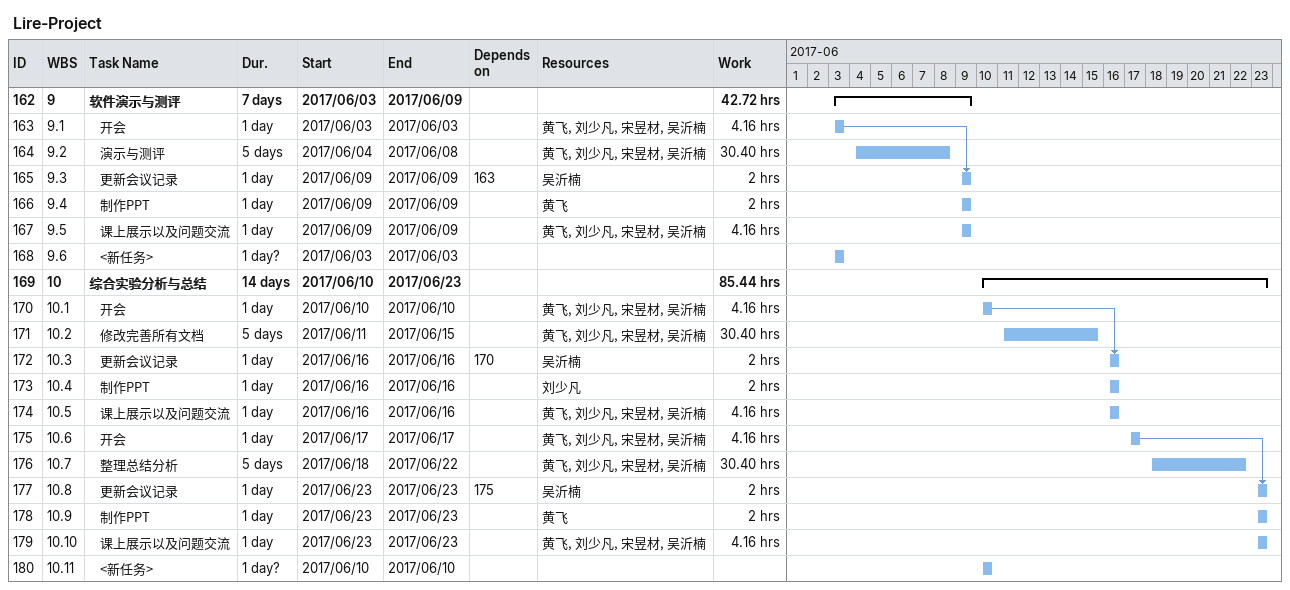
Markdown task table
Lire-Project

| ID | WBS | Task | Duration | Start | Finish | Predecessors | Resources | Work (h) |
|---|---|---|---|---|---|---|---|---|
| 162 | 9 | **软件演示与测评** | 7d | 2017-06-03 | 2017-06-09 |  |  | 42.72 |
| 163 | 9.1 | 开会 | 1d | 2017-06-03 | 2017-06-03 |  | 黄飞, 刘少凡, 宋昱材, 吴沂楠 | 4.16 |
| 164 | 9.2 | 演示与测评 | 5d | 2017-06-04 | 2017-06-08 |  | 黄飞, 刘少凡, 宋昱材, 吴沂楠 | 30.40 |
| 165 | 9.3 | 更新会议记录 | 1d | 2017-06-09 | 2017-06-09 | 163 | 吴沂楠 | 2 |
| 166 | 9.4 | 制作PPT | 1d | 2017-06-09 | 2017-06-09 |  | 黄飞 | 2 |
| 167 | 9.5 | 课上展示以及问题交流 | 1d | 2017-06-09 | 2017-06-09 |  | 黄飞, 刘少凡, 宋昱材, 吴沂楠 | 4.16 |
| 168 | 9.6 | <新任务> | 1d? | 2017-06-03 | 2017-06-03 |  |  |  |
| 169 | 10 | **综合实验分析与总结** | 14d | 2017-06-10 | 2017-06-23 |  |  | 85.44 |
| 170 | 10.1 | 开会 | 1d | 2017-06-10 | 2017-06-10 |  | 黄飞, 刘少凡, 宋昱材, 吴沂楠 | 4.16 |
| 171 | 10.2 | 修改完善所有文档 | 5d | 2017-06-11 | 2017-06-15 |  | 黄飞, 刘少凡, 宋昱材, 吴沂楠 | 30.40 |
| 172 | 10.3 | 更新会议记录 | 1d | 2017-06-16 | 2017-06-16 | 170 | 吴沂楠 | 2 |
| 173 | 10.4 | 制作PPT | 1d | 2017-06-16 | 2017-06-16 |  | 刘少凡 | 2 |
| 174 | 10.5 | 课上展示以及问题交流 | 1d | 2017-06-16 | 2017-06-16 |  | 黄飞, 刘少凡, 宋昱材, 吴沂楠 | 4.16 |
| 175 | 10.6 | 开会 | 1d | 2017-06-17 | 2017-06-17 |  | 黄飞, 刘少凡, 宋昱材, 吴沂楠 | 4.16 |
| 176 | 10.7 | 整理总结分析 | 5d | 2017-06-18 | 2017-06-22 |  | 黄飞, 刘少凡, 宋昱材, 吴沂楠 | 30.40 |
| 177 | 10.8 | 更新会议记录 | 1d | 2017-06-23 | 2017-06-23 | 175 | 吴沂楠 | 2 |
| 178 | 10.9 | 制作PPT | 1d | 2017-06-23 | 2017-06-23 |  | 黄飞 | 2 |
| 179 | 10.10 | 课上展示以及问题交流 | 1d | 2017-06-23 | 2017-06-23 |  | 黄飞, 刘少凡, 宋昱材, 吴沂楠 | 4.16 |
| 180 | 10.11 | <新任务> | 1d? | 2017-06-10 | 2017-06-10 |  |  |  |
